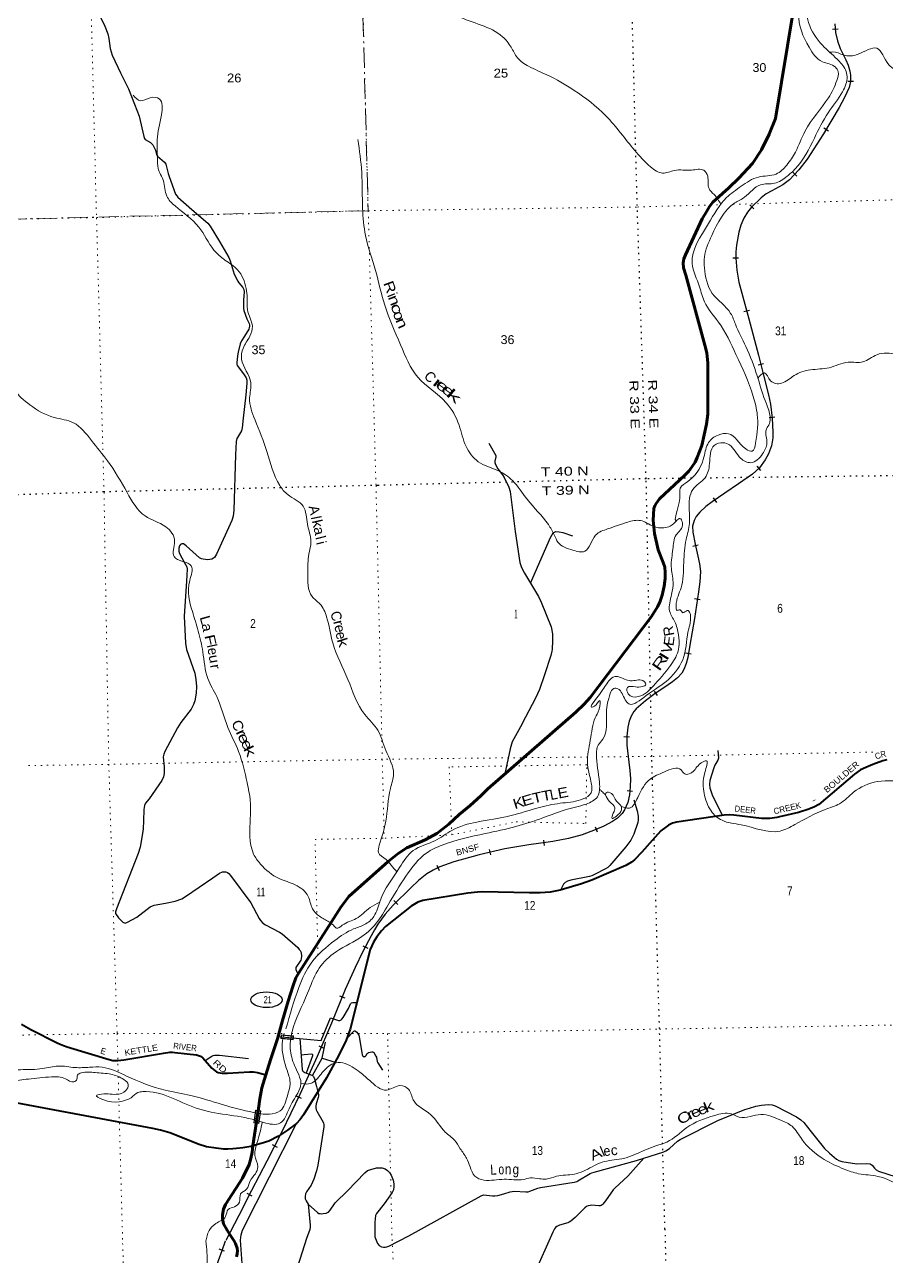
# Model space of a CAD drawing. Header units: feet. Extents: x 485078 to 733631, y 372822 to 564222.
# Drawn here: x 577995 to 595028, y 512884 to 537221 of the extents above; entities that cross this region are included whole.
import ezdxf
from ezdxf.enums import TextEntityAlignment as Align

# ---------------------------------------------------------------- set-up
doc = ezdxf.new("R2010")
doc.units = ezdxf.units.FT
doc.header["$LTSCALE"] = 80
doc.linetypes.add('DOT_DASHED', pattern=[7.7, 5, -1.2, 0.3, -1.2])
doc.linetypes.add('DOTTED', pattern=[1.5, 0.3, -1.2])
for name, color, linetype, lineweight in [('17', 7, 'Continuous', 25), ('23', 7, 'Continuous', 70), ('26', 7, 'Continuous', 40), ('27', 7, 'Continuous', 25), ('29', 7, 'Continuous', 25), ('31', 7, 'Continuous', 13), ('34', 7, 'Continuous', 25), ('39', 7, 'Continuous', 13), ('41', 7, 'Continuous', 13), ('44', 7, 'DOT_DASHED', 13), ('59', 7, 'Continuous', 13), ('6', 7, 'DOTTED', 25), ('7', 7, 'DOTTED', 13)]:
    doc.layers.add(name, color=color, linetype=linetype, lineweight=lineweight)

msp = doc.modelspace()

# ---------------------------------------------------------------- linework, layer by layer
at = {"layer": '17'}
msp.add_ellipse((582773.36, 517953.96), major_axis=(309.24, -1), ratio=0.500121, dxfattribs=at)
at = {"layer": '23'}
for points in [[(593192.91, 537516.67), (592834.4, 535368.37), (592707.98, 535054.97), (592561.13, 534749.08), (592381.01, 534474.63), (592108.25, 534187.4), (591915.64, 533995.6), (591596.23, 533713.1), (591533.25, 533628.77), (591478.02, 533535.59), (591389.47, 533381.2), (591058.15, 532671.16), (591025.04, 532592.75), (591014.17, 532514), (591017.45, 532414.39), (591063.72, 532268.42), (591441.21, 530890.38), (591477.98, 530737.56), (591498.03, 530533.65), (591496.83, 529525.36), (591470.29, 529324.16), (591379.65, 528902.16), (591289.16, 528665), (591246.91, 528575.8), (591190.02, 528488.51), (591125.55, 528401.23), (591046.49, 528315.87), (590546.31, 527852.03), (590475.11, 527757.99), (590448.56, 527716.24), (590434.62, 527658.51), (590416.86, 527433.27), (590442.76, 527166.76), (590518.79, 526845), (590615.44, 526596.73), (590645.78, 526501.86), (590657.16, 526395.6), (590655.26, 526279.87), (590638.19, 526126.16), (590593.22, 525948.21)], [(590593.22, 525948.21), (590549.07, 525809.29), (590503.56, 525718.21), (590382.91, 525529.15), (589173.47, 523929.37), (589053.97, 523796.36), (588888.7, 523637.74), (587151.05, 522124.01), (587011.64, 521980.31), (586801.97, 521794.24), (586583.4, 521615.72), (586382.7, 521423.69), (586141.42, 521236.57), (585914.38, 521116.67), (585550.4, 520959.36), (585378.27, 520846.16), (585178.66, 520686.56), (584401.94, 519996.12), (584245.74, 519782.92), (584062.64, 519492.36), (583412.16, 518488.89), (583358.57, 518386.93), (583297.58, 518219.4), (583204.04, 517926.96), (583089.71, 517545.07), (582993.09, 517179.88), (582853.43, 516764.87), (582764.38, 516473.84)], [(582764.38, 516473.84), (582685.3, 516215.42), (582645.09, 515997.63), (582620.28, 515806.6), (582506.85, 515066.09)], [(582506.85, 515066.09), (582491.57, 514942.44), (582468.89, 514821.03), (582429.9, 514697.72), (582300.23, 514426.74), (581965.44, 513906.92), (581922.75, 513819.16), (581904.62, 513702.71), (581903.79, 513629.41), (581927.83, 513529.26), (581996.22, 513401.65), (582051.26, 513316.17), (582129.52, 513198.48)], [(582129.52, 513198.48), (582164.59, 513137.4), (582197.29, 513048.96), (582202.52, 512991.29), (582196.83, 512932.47), (582183.56, 512877.44)]]:
    msp.add_lwpolyline(points, dxfattribs=at)
at = {"layer": '26'}
for points in [[(595038.07, 522695.44), (594957.61, 522672.04), (594762.04, 522605.82), (594619.5, 522544.16), (594515, 522494.92), (594398.61, 522413.14), (593692.77, 521810.5), (593607.66, 521764.88), (593497.16, 521718.56), (593292.71, 521656.78), (592917.3, 521566.42), (592864.23, 521552.33), (592726.21, 521535.33), (592559.48, 521538.47), (592015.54, 521604.61), (591926.88, 521607.78), (591819.65, 521603.76), (590876.39, 521459.92), (590801.73, 521442.7), (590719.4, 521404.48), (590668.6, 521367.51), (590571.31, 521289.17), (590396.27, 521102.62), (590192.06, 520870.8), (590050.51, 520717.47), (589992.13, 520674.42), (589877.51, 520609.91), (589204.18, 520319.81), (589002.05, 520245.94), (588579.17, 520119.96), (588380.62, 520082.99), (588186.54, 520067.66), (587968.44, 520066.26), (587050.89, 520089.88), (586946.87, 520082.99), (586754.74, 520060.22), (585865.7, 519914.52), (585764.79, 519884.3), (585634.21, 519803.47), (585129.36, 519400.18), (585049.07, 519315.97), (584956.72, 519200.46), (584892.07, 519094.19), (584827.78, 518945.29), (584428.01, 517375.34), (584404.92, 517301.41), (584347.73, 517158.05), (584203.85, 516856.9), (583964.63, 516411.66), (583506.44, 515679.59), (583438.71, 515591.79), (583369.29, 515512.2), (583193.98, 515374.62), (583016.07, 515262.49), (582820.66, 515162.47), (582672.2, 515111.25), (582506.85, 515066.09)], [(577934.24, 517471.29), (578119.23, 517365.34), (578640.3, 517106.12), (578694.97, 517077.76), (578763.25, 517051.13), (578834.69, 517025.08), (579664.91, 516771.8), (579738.95, 516756.55), (579794.51, 516751.54), (579840.41, 516754.62), (579958.53, 516769.77), (580738.51, 516898.76), (580864.68, 516915.65), (580915.3, 516915.65), (580967.05, 516912.16), (581390.81, 516864.61), (581432.68, 516854.85), (581469.13, 516838.64), (581497.48, 516820.41), (581515.03, 516804.83), (581694.05, 516601.34), (581758.7, 516548.9), (581789.07, 516530.66), (581823.27, 516519.46), (581859.94, 516508.37), (581900.44, 516502.3), (582002.33, 516504.48), (582441.19, 516530.53), (582518.05, 516528.64), (582600.02, 516514.72), (582764.38, 516473.84)], [(582506.85, 515066.09), (582463.88, 515054.36), (582310.88, 515030.39), (582183.9, 515014.22), (582112.33, 515009.6), (582010.74, 515004.98), (581924.16, 515004.98), (581782.05, 515021.13), (581591.7, 515051.18), (581442.98, 515091.6), (580863.46, 515326.09), (580677.43, 515379.24), (580528.07, 515410.82), (577144.42, 516039.71)]]:
    msp.add_lwpolyline(points, dxfattribs=at)
at = {"layer": '29'}
for p, q in [((583875.51, 516798.86), (583942.49, 517114.62)), ((582291.78, 512741.95), (582261.65, 513201.96)), ((583567.47, 513236.43), (583294.29, 512387.24))]:
    msp.add_line(p, q, dxfattribs=at)
for points in [[(579456.62, 537449.81), (579578.12, 537192.19), (579642.09, 537039.55), (579660.8, 536945.58), (579685.26, 536747.89), (579727.51, 536616.44), (579890.7, 536268), (580046.35, 535954.69), (580167.37, 535650.12)], [(580167.37, 535650.12), (580261.86, 535412.33), (580348.94, 535007.34), (580362.81, 534972.07), (580377.53, 534954.11), (580480.27, 534895.15), (580502.69, 534874.85), (580526.74, 534845.1), (580584.8, 534737.47), (580605.2, 534641.92), (580618.84, 534621.04), (580758.95, 534503.02), (580773.9, 534483.79), (580783.73, 534463.89), (580830.05, 534278.99), (580849.71, 534217.74), (580979.98, 533873.7), (581001.34, 533835.23), (581020.95, 533810.82), (581299.97, 533565.9), (581613.16, 533297.79), (581664.65, 533236.43), (581846.15, 532938.05), (582032.79, 532621.45), (582060.79, 532551.55), (582115.01, 532355.41), (582139.88, 532290.67), (582206.84, 532152.4), (582230.38, 532117.18), (582305.07, 532026.32), (582326.43, 531987.86), (582331, 531943.98), (582319.98, 531779.67), (582318.95, 531621.38), (582326.55, 531571.33), (582388.42, 531407.13), (582430, 531315.8), (582441.74, 531286.95), (582441.74, 531263.44), (582434.27, 531228.18), (582425.72, 531206.81), (582342.5, 531065.66), (582281.58, 530970.68), (582258.16, 530915.4), (582213.24, 530748.44), (582200.83, 530678.88), (582187.61, 530536.89), (582190.82, 530512.32), (582198.86, 530484.46), (582323.43, 530322.09), (582372.34, 530243.06), (582387.29, 530196.05), (582388.02, 530135.69), (582364.82, 529908.27), (582317.43, 529448.29)], [(582317.43, 529448.29), (582297.6, 529255.8), (582281.97, 529197.25), (582203.63, 529065.62), (582190.82, 529042.11), (582175.26, 528985.6), (582163.46, 528718.02), (582132.98, 527629.94), (582113.95, 527509.94), (582092.84, 527426.31), (581790.43, 526756.68), (581745.58, 526694.71), (581726.36, 526677.61), (581696.46, 526660.52), (581658.02, 526651.97), (581613.29, 526647.02), (581525.62, 526656.24), (581491.45, 526666.93), (581452.1, 526686.85), (581189.46, 526926.17), (581136.96, 526961.82), (581101.27, 526962.06), (581077.16, 526949), (581057.94, 526921.22), (581045.13, 526876.34), (581042.99, 526833.61), (581042.99, 526814.37), (581058.78, 526768.49), (581149.22, 526597.02), (581198.89, 526506.66), (581206.02, 526465.06), (581191.23, 526227.75), (581150.47, 525530.11), (581175.4, 525002.26), (581195.54, 524871.42), (581359.05, 524408.2), (581380.21, 524279.58), (581390.02, 524146.43), (581382.63, 524010.38), (581362.26, 523862.21), (581334.5, 523785.28), (581289.29, 523695.87), (581082.51, 523430.55), (581015.38, 523329.52), (580766.45, 522862.13), (580745.09, 522804.43), (580735.91, 522754.48), (580750.37, 522552.45), (580754.7, 522425.12), (580741.89, 522358.88), (580708.23, 522283.98), (580454.29, 521926.31), (580387.39, 521837.47), (580366.03, 521794.73), (580349.61, 521714.72), (580342.47, 521491.81), (580338.27, 521328.88), (580328.06, 521242.37), (580278.48, 520969.87), (580241.45, 520843.03), (579810.16, 519753.36), (579789.45, 519689.85), (579793.72, 519655.66), (579848.33, 519570.24), (579934.66, 519484.71), (579981.64, 519467.61), (580028.62, 519484.71), (580214.18, 519589.03), (580477.08, 519788.15), (580552.98, 519823.65), (580776.55, 519860.55), (580968.25, 519899.27), (581099.65, 519950.98), (581173.26, 519993.3), (581712.16, 520365.68), (581843.82, 520454.87), (581904.67, 520479.45), (581939.24, 520483.67), (581975.15, 520483.73), (582003.98, 520469.83), (582030.67, 520447.4), (582060.94, 520412.31), (582468.73, 519871.52), (582629.68, 519557.36), (582658.51, 519519.97), (582704.11, 519469.44), (582757.82, 519433.42), (583029.69, 519288.64), (583082.41, 519253.92), (583395.27, 518983.6), (583423.02, 518949.89), (583440.12, 518928.04), (583459.34, 518885.3), (583465.74, 518814.78), (583463.61, 518763.49), (583452.09, 518734.11), (583356.83, 518592.54), (583352.56, 518575.44), (583354.69, 518554.07), (583395.69, 518463.49)], [(587168.85, 528953.33), (587306.08, 528710.34), (587309.4, 528684.41), (587285.44, 528594.34), (587285.91, 528571.15), (587300.85, 528530.55), (587348.89, 528444.35), (587437.53, 528327.54), (587471.69, 528273.83), (587562.76, 528082.13), (587594.49, 527995.25), (587689.56, 527207.18), (587779.74, 526594.35), (587814.45, 526497.28), (587875.5, 526382.54), (588151.23, 525920.9), (588207.38, 525809.19), (588398.86, 525322.79), (588427.34, 525183.07), (588425.8, 525046.22), (588418.8, 524879.63), (588416.67, 524843.3), (588398.45, 524757.93), (588268.86, 524373.53), (588171.08, 524084.69), (588093.14, 523910.84), (587894.32, 523538.59), (587792.99, 523349.37), (587630.79, 523048.29), (587590.08, 522914.24), (587486.65, 522416.37)], [(587992.26, 526187.05), (588387.81, 527085.86), (588442.29, 527176.82), (588493.54, 527206.74), (588557.61, 527202.46), (588629.62, 527186.05), (588824.07, 527118.85)], [(591695.3, 522881.65), (591706.28, 522726.08), (591697.35, 522685.56), (591637.55, 522589.4), (591617.08, 522537.22), (591537.95, 522285.89), (591528.64, 522209.03), (591539.32, 522138.51), (591587.27, 522005.91), (591780.74, 521602.3)], [(590035.56, 521902.75), (590105.02, 521690.18), (590124.54, 521579.71), (590124.54, 521511.33), (590116.47, 521455.66), (590034.68, 521224.5), (589973.99, 521106.38), (589880.58, 520975.02), (589562.17, 520607.37), (589521.26, 520570.01), (589478.55, 520542.23), (589256.45, 520426.83), (589207.34, 520405.46), (589160.03, 520391.15), (588791.79, 520319.65), (588724.71, 520298.62), (588677.83, 520273.81), (588644.47, 520240.44), (588587.73, 520122.51)], [(583006.19, 517229.41), (583854.37, 517148.49), (584040.58, 517599.33), (584200.2, 517545.28), (584225.18, 517545.18), (584249.74, 517559.07), (584265.76, 517574.03), (584291.4, 517606.66), (584395.26, 517779.75), (584438.92, 517872.13), (584459.02, 517892.44), (584479.85, 517898.32), (584561.76, 517900.59)], [(583434.34, 517188.56), (583477.67, 516574.65), (583486.56, 516553.38), (583494.57, 516544.31), (583534.07, 516519.61), (583671.38, 516466.94), (583686.77, 516456.69), (583703.86, 516437.46), (583722.28, 516393.52), (583763.6, 516238.83), (583801.8, 516084.07), (583801.8, 516049.88), (583795.4, 516019.96), (583756.96, 515896.02), (583750.55, 515854.35), (583751.62, 515825.5), (583760.16, 515777.42), (583768.73, 515755.11), (583895.09, 515536.1), (583902.7, 515514.04), (583906.98, 515489.47), (583906.11, 515443.3), (583790.21, 514688.8), (583763.9, 514574.87), (583712.65, 514410.32), (583658.97, 514292.2), (583565.3, 514162.44), (583546.08, 514119.7), (583538.49, 514068), (583541.8, 514021.4), (583556.75, 513980.8), (583599.91, 513917.96), (583785.25, 513750.01), (583811.41, 513734.52), (583836.69, 513728.49), (583864.8, 513725.97), (583894.17, 513728.64), (583952.35, 513738.79), (583979.05, 513748.41), (583998.81, 513760.7), (584035.02, 513795.02), (584117.86, 513924.7), (584139.46, 513949.92), (584375.17, 514179.5), (584722.22, 514537.87), (584773.47, 514578.6), (584836.46, 514603.18), (584952.85, 514634.16), (584991.29, 514636.3), (585059.35, 514632.75), (585121.56, 514610.65), (585164.27, 514582.87), (585209.11, 514540.13), (585238.02, 514488.15), (585277.45, 514392.69), (585294.53, 514317.89), (585292.4, 514262.33), (585283.86, 514200.36), (585258.91, 514146.61), (585099.88, 513925.34), (584949.65, 513733.44), (584931.17, 513689.61), (584919.01, 513561.71), (584913.78, 513272.06)], [(584358.18, 517184.25), (584501.37, 517336.42), (584516.95, 517342.98), (584523.89, 517342.44), (584536.17, 517336.57), (584560.79, 517313.86), (584589.02, 517276.2), (584599.7, 517252.69), (584608.16, 517224.14), (584665.84, 516871.53), (584671.24, 516854.15), (584678.72, 516842.4), (584688.33, 516834.92), (584700.07, 516830.65), (584708.35, 516829.32), (584719.77, 516830.59), (584728.37, 516835.45), (584730.77, 516837.33), (584737.44, 516845.61), (584768.49, 516890.72), (584782.29, 516905.44), (584791.9, 516909.71), (584857.03, 516925.74), (584867.45, 516926.55), (584875.18, 516925.74), (584884.98, 516920.44), (584897.07, 516910.25), (584938.22, 516836.97), (584947.26, 516817.29), (584965.41, 516736.09), (584969.42, 516724.07), (584976.69, 516708.52), (585070.28, 516565.49)], [(581565.62, 516754.51), (581692.46, 516841.22), (581722.09, 516854.15), (581749.85, 516860.56), (581843.71, 516859.81), (582418.75, 516793.6)], [(583565.23, 516507.66), (583693.52, 516856.3), (583690.51, 516866.44), (583681.96, 516872.85), (583658.43, 516877.54), (583457.4, 516861.79)], [(583683.27, 516460.63), (583875.51, 516798.86), (584130.96, 516721.24)], [(585587.18, 513289.91), (587016.29, 514080.53), (587067, 514097.79), (587127.16, 514095.92), (587239.98, 514078.55), (587291.7, 514078.45), (587346.75, 514084.96), (587468.55, 514120.06), (587590.2, 514159.76), (587673.46, 514170.59), (587904.68, 514157.1), (587944.7, 514159.76), (587983.14, 514170.44), (588137.15, 514232.72), (588188.15, 514245.23), (588859.78, 514351.01), (588906.76, 514363.84), (588932.35, 514375.4), (589173.7, 514519.83), (589205.73, 514534.79), (589250.75, 514550.72), (590091.82, 514779.77), (590628.53, 514948.81), (590670.89, 514970.8), (590741.71, 515017.19), (590899.85, 515157.68), (590953.12, 515194.56), (591698.77, 515567.71), (592228.03, 515784.35), (592320.62, 515814.65), (592449.05, 515851.67), (592556.9, 515874.1), (592622.03, 515881.59), (592690.88, 515886.2), (592770.45, 515878.38), (592830.25, 515857.01), (593254.14, 515644.39), (593338.11, 515585.23), (593395.09, 515526.86), (593540.01, 515346.16), (593807.48, 515017.9), (593905.48, 514922.11), (594043.22, 514805.64), (594088.06, 514777.86), (594147.75, 514756.55), (594442.63, 514714.55), (594643.3, 514718.03), (594707.99, 514710.15), (594747.94, 514685.98), (594789.58, 514629.35), (594826.95, 514591.95), (594870.48, 514565.08), (595220.12, 514455.85)], [(582261.65, 513201.96), (582273.3, 513309.81), (582304.19, 513404.33), (583367.05, 515509.64)], [(590233.71, 514826.58), (589918.03, 514470.26), (589664.33, 514240.42), (589624.94, 514198.51), (589477.85, 513983.66), (589424.62, 513914.01), (589411.27, 513902.79), (589389.7, 513889.97), (589371.76, 513883.56), (589343.47, 513881.96), (589197.23, 513894.47), (589169.96, 513891.04), (589132.06, 513881.96), (589099.49, 513869.67), (589065.13, 513846.07), (588878.84, 513654.37), (588790.37, 513578.51), (588760.47, 513561.42), (588728.37, 513546.72), (588569.79, 513503.63), (588538.38, 513490.9), (588514.89, 513473.8), (588489.26, 513452.44), (588466.9, 513427.74), (588433.56, 513365.57)], [(583599.91, 513917.96), (583641.43, 513500.09), (583640.04, 513461.53), (583633.93, 513416.86), (583567.47, 513236.43)], [(584913.78, 513272.06), (584968.55, 513140.31), (585002.56, 513099.89), (585045.56, 513072.41), (585085.46, 513063.73), (585119.48, 513063.73), (585155.61, 513070.11), (585190.94, 513083.32), (585587.18, 513289.91)], [(588433.56, 513365.57), (588058.31, 512522.37)]]:
    msp.add_lwpolyline(points, dxfattribs=at)
at = {"layer": '31'}
for p, q in [((583062.58, 517260.49), (583311.63, 517238.7)), ((583183.85, 517212.24), (583183.86, 517212.63)), ((583311.63, 517238.7), (583305.09, 517163.99))]:
    msp.add_line(p, q, dxfattribs=at)
msp.add_lwpolyline([(583305.09, 517163.99), (583056.05, 517185.78), (583062.58, 517260.49)], dxfattribs=at)
msp.add_lwpolyline([(583069.84, 517251.82), (583302.96, 517231.43), (583297.82, 517172.65), (583064.71, 517193.04)], close=True, dxfattribs=at)
at = {"layer": '34'}
for p, q in [((593962.05, 537129.73), (594072.29, 537138.72)), ((594264.05, 536104.4), (594374.66, 536104.2)), ((593791.18, 535180.2), (593886.2, 535123.58)), ((593176.59, 534303.1), (593256.54, 534226.67)), ((592330.78, 533660.66), (592408.05, 533581.51)), ((591994.25, 532611.42), (592104.86, 532610.62)), ((592213.23, 531549.71), (592320.08, 531578.3)), ((592490.85, 530500.58), (592597.97, 530528.13)), ((592713.04, 529460.68), (592822.88, 529473.64)), ((592468.09, 528495.79), (592542.44, 528413.9)), ((591606.48, 527872.51), (591669.14, 527781.36)), ((591199.94, 526918.16), (591307.93, 526942.11)), ((591237.48, 525879.68), (591346.82, 525863)), ((591060, 524810.33), (591168.76, 524790.17)), ((590436.2, 524054.08), (590498.44, 523962.65)), ((589840.31, 523153.09), (589950.91, 523152.02)), ((589902.72, 522091.34), (590012.6, 522078.67)), ((589271.1, 521373.27), (589314.34, 521271.46)), ((588250.62, 521109.28), (588265.63, 520999.7)), ((587176.25, 520924.1), (587201.44, 520816.39)), ((586140.2, 520610.65), (586187.73, 520510.77)), ((585291.96, 519915.4), (585369.78, 519836.79)), ((584679.94, 519022.18), (584777.89, 518970.8)), ((584220.77, 518033.27), (584322.98, 517990.99)), ((583808.02, 517044.41), (583909.72, 517000.92)), ((583361.34, 516057.59), (583460.94, 516009.48)), ((582890.58, 515095.98), (582988.83, 515045.18)), ((582389.81, 514132.36), (582488.23, 514081.88)), ((581945.59, 512987.44), (581841.32, 513024.35))]:
    msp.add_line(p, q, dxfattribs=at)
for points in [[(594008.34, 537233.87), (594021.94, 537067.05), (594060.66, 536900.95), (594116.93, 536748.35), (594223.77, 536527.81), (594272.21, 536417.12), (594308.01, 536303.56), (594321.48, 536223.45), (594321.25, 536098.76), (594291.38, 535978.76)], [(594291.31, 535978.58), (594200.29, 535778.06), (594095.6, 535584.45), (593786.95, 535066.41), (593461.24, 534559.4), (593299.33, 534348.69), (593115.69, 534156.63), (592983.61, 534056.54), (592763.28, 533937.15), (592654.25, 533874.95), (592552.76, 533801.06), (592363.51, 533616.31), (592281.55, 533512.81), (592209.66, 533398.83), (592148.62, 533261.6), (592109.34, 533118.01), (592064.13, 532862.42), (592052.36, 532734.68), (592051.43, 532607.05), (592070.25, 532368.08), (592114.37, 532130.39), (592308.17, 531406.12), (592501.99, 530686.96), (592602.17, 530297.43), (592699.87, 529906.52), (592736.95, 529723.96), (592769.7, 529446.4), (592785.64, 529168.61), (592783.94, 529059.83), (592756.77, 528897.89), (592697.85, 528737.4), (592634.79, 528620.1), (592520.9, 528466.48), (592380.42, 528338.92), (592106.5, 528148.46), (591832.01, 527961.29), (591583.08, 527790.17), (591460.89, 527697.65), (591340.46, 527588.84), (591269.46, 527500.12), (591230.91, 527426.55), (591198.68, 527309.99), (591199.83, 527192.53), (591250.35, 526955.08), (591303.28, 526716.46), (591333.49, 526565.2), (591353.12, 526413.35), (591342.44, 526214.49), (591313.44, 526015.6), (591232.66, 525485.97), (591145.51, 524957.8), (591100.6, 524715.42), (591069.15, 524595.84), (591026.19, 524477.68), (590985.14, 524405.85), (590900.93, 524315.67), (590803.16, 524238.68), (590629.91, 524119.9), (590456.9, 524002.12), (590265.47, 523858.46), (590081.54, 523700.39), (590034.87, 523648.15), (589981.85, 523558.88), (589946.29, 523459.69), (589919.34, 523340.64), (589897.61, 523161.97), (589895.89, 522983.37), (589934.56, 522649.95), (589957.73, 522483.18), (589970.27, 522316.32), (589965.51, 522159.21), (589947.37, 522001.87), (589914.44, 521850.88), (589851.13, 521706.31), (589802.29, 521634.98), (589714.95, 521545.26), (589611.75, 521473.15), (589444.67, 521384.84), (589272.12, 521311.55), (589011.66, 521216.21), (588746.4, 521138.82), (588432.73, 521079.12), (587958.4, 521014.14), (587486.11, 520937.81), (586979.9, 520819.42), (586478.13, 520678.23), (586203.89, 520580.49), (586072.46, 520517.95), (585945.83, 520442.79), (585779.16, 520312.22), (585626.76, 520166.31), (585280.73, 519823.77), (585119.33, 519643.84), (584975.11, 519449.03), (584907.47, 519336.05), (584845.48, 519220.19), (584682, 518908.6), (584526.3, 518593.32), (584333.34, 518155.75), (584059.16, 517492.89), (583777.21, 516833.47)], [(583777.2, 516833.45), (583437.74, 516084.22), (583080.09, 515343.7), (582781.3, 514765.67), (582482.5, 514187.72), (582228.53, 513692.54), (581974.56, 513197.36)], [(581629.68, 512150.09), (581691.78, 512394.51), (581759.44, 512598.06), (581829.34, 512800.47), (581898.96, 512997.15), (581968.57, 513193.83)]]:
    msp.add_lwpolyline(points, dxfattribs=at)
at = {"layer": '39'}
for points in [[(576436.33, 543491.91), (576854.27, 543131.29), (577420.15, 542966.47), (577858.93, 543006.1), (578041.63, 542865.34), (578272, 542778.02), (578730.62, 542724.83), (579043.56, 542780.61), (579425.96, 542685.67), (579752.65, 542533.1), (580251.7, 542484.63), (580958.05, 542277.58), (581505.09, 542031.46), (581791.04, 541892.4), (582228.84, 541755.84), (582739.49, 541389.64), (583003.56, 540995.08), (583157.06, 540669.57), (583425.34, 540382.4), (584012.82, 539790.67), (584373.01, 539225.57), (584707.94, 538832.18), (585377.85, 538391.65), (586211.57, 537615.67), (586553.7, 537390.46), (587441.78, 536981.89), (587611.46, 536774.09), (587734.54, 536567.55), (587956.2, 536399.08), (588317.62, 536228.87), (588857.62, 535921.87), (589482.02, 535419.85), (590052.87, 534736.73), (590366.32, 534413.85), (590605.49, 534286.17), (590837.44, 534340.62), (591177.58, 534346.23), (591418.66, 534342.1), (591495.61, 534225.93), (591522.11, 533983.37), (591621.37, 533865.53), (591756.24, 533672.74)], [(593914.62, 539064.95), (593746.22, 538383.81), (593598.41, 538033.08), (593331.75, 537610.84), (593296.96, 537432.78), (593498.79, 536773.94), (593763.02, 536486.7), (594020.03, 536381.59), (594074.29, 536289.34), (594048.97, 536114.78), (593882.72, 535775.89), (593418.34, 535112.15), (593231.01, 534704.07), (593057.28, 534446.06), (592847.72, 534268.46), (592498.37, 534210.06), (592158.6, 534026.78), (591867.74, 533803.69), (591509.01, 533289.6), (591189.06, 532503.92), (591334.49, 532038.34), (591431.47, 531742.27), (591709.78, 531343.89), (592055.12, 530701.6), (592397.58, 529874.99), (592476.74, 529515.85), (592442.02, 528950.32), (592375.89, 528793.31), (592247.53, 528837.76), (591908.15, 529137.94), (591702.02, 529112.27), (591513.85, 528963.51), (591421.75, 528677.37), (591239.92, 528316.94), (591104.33, 528195.23), (590954.73, 528063.17), (590944.15, 527856.45), (590892.76, 527434.41), (590944.91, 527463.62), (590994.87, 527385.47), (590953.01, 527230.88), (590873.6, 527138.45), (590807.67, 526853.87), (590775.08, 526515.17), (590810.81, 526207.96), (590782.67, 525962.48), (590743.8, 525635.82), (590844.71, 525422.84), (590918.02, 525166.88), (590928.39, 524920), (590800.01, 524616.17), (590460.98, 524197.49), (590177.5, 523961.97), (589964.91, 523958.47), (589900.35, 524060.68), (589911.41, 524123.63), (590067.16, 524134.3), (590208.75, 524144.73), (590274.96, 524180.25), (590239.45, 524242.44), (590004.27, 524256.78), (589764.13, 524323.7), (589659.59, 524341.58), (589543.25, 524254.29), (589368.73, 524006.94), (589215.4, 523735.52), (589255.61, 523752.38), (589360.98, 523865.49), (589351.76, 523697.27), (589273.77, 523523.86), (589176.16, 523080.81), (589118.98, 522642.48), (589188.26, 522269), (589190.21, 522040.21), (589034.29, 521922.22), (588632.66, 521842.7), (588196.6, 521762.61), (587586.02, 521586.5), (586933.96, 521466.41), (586440.67, 521300.33), (586106.01, 521096.37), (585676.01, 520900.96), (585406.39, 520566.44), (585020.94, 519906.03), (584898.63, 519602.29), (584715.14, 519439.3), (584497.93, 519352.69), (584125.22, 519123.8), (583668.86, 518697.12), (583415.77, 518198.01), (583158.85, 517378.4)], [(593446.05, 537477.76), (593490.31, 537261.82), (593765.45, 536812.76), (594051.7, 536540.06), (594218.88, 536325.63), (594252.12, 536195.07), (594162.14, 535895.92), (593875.75, 535478.11), (593604.97, 534977.53), (593226.7, 534369.88), (593065.13, 534225.63), (592818.5, 534085.74), (592539.52, 534056.84), (592226.47, 533813.39), (592032.56, 533696.99), (591576.88, 533056.81), (591431.44, 532630.02), (591431.44, 532416.63), (591586.51, 531910.87), (591949.82, 531515.92), (592044.69, 531300.82), (592252.85, 530860.78), (592473.55, 530281.23), (592631.93, 529791.78), (592701.16, 529304.91), (592650.1, 529212.94), (592650.29, 529085.37), (592666.72, 528956.05), (592580.35, 528740.42), (592347.44, 528566.04), (592147.48, 528651.84), (591928.22, 528915.52), (591803.9, 528960.05), (591626.58, 528908.53), (591531.61, 528546.52), (591445.29, 528269.7), (591202.27, 528036.88), (591129.92, 527654.99), (591135.03, 527361.46), (591069.56, 527050.56), (591022.78, 526596.2), (590970.81, 526091.13), (590869.77, 525729.02), (590891.42, 525648.38), (590950, 525657.44), (591005.65, 525601.66), (591089.98, 525643.55), (591158.08, 525454.33), (591120.58, 525281.59), (591026.64, 524739.28), (590721.23, 524283.39), (590280.09, 523963.29), (589939.31, 523800.1), (589804.12, 524004.42), (589721.48, 524098.23), (589638.36, 524102.93), (589571.21, 524004.63), (589494.61, 523634.82), (589422.85, 523103.1), (589329.77, 522982.09), (589298.27, 522813.5), (589356.76, 522245.45), (589315.12, 521961.27), (589094.77, 521821.97), (588675.58, 521703.69), (588234.75, 521548.6), (587703.1, 521375.81), (587097.92, 521238.26), (586247.26, 521009.6), (585942.08, 520856.74), (585532.89, 520396.41), (585178.24, 519827.62), (584945.57, 519465.37), (584614.48, 519172.37), (584095.3, 518864.12), (583787.19, 518531), (583588.39, 518084.25), (583281.59, 517325.91), (583249.71, 516946.72), (583346.59, 516616.22), (583430.89, 516427.27), (583457.58, 516290.01), (583393.86, 516110.76), (583221.01, 515802.15), (583049.72, 515519.88), (582720.13, 515528.19), (582565, 515574.26), (581385.94, 515814.42), (580329.2, 516139.22), (580234.32, 516121.45), (580102.46, 516018.03)], [(593918.32, 536674.82), (593972.26, 536682.52), (594177.88, 536621.12), (594469.25, 536636.04), (594835.76, 536755.48), (595076.36, 536429.38), (595348.46, 536271.87), (595920.85, 536198.28), (596553.88, 536131.77), (597367.84, 536258.59), (597809.81, 536231.45), (598279.49, 536008.35), (598765.2, 536028.5), (599495.41, 536429.33), (599769.74, 536725.45), (599988.86, 536935.6), (600184.65, 536973.26), (600792.99, 536928.61), (601080.09, 536840.2), (601434.95, 536931.09), (601920.46, 537078.82), (602094, 536998.66), (602552.39, 536609.32), (602866.49, 536365.43), (603232.34, 536290.46), (603458.43, 536099.8), (603708.52, 535810.3), (603666.09, 535688.1), (603641.78, 535572.28), (603934.84, 535257.17), (604326.79, 534961.91), (604941.54, 534781.7), (605523.71, 534495.65), (606058.15, 534275.64), (606469.69, 534134.61), (606751.21, 534017.75), (607039.87, 533949.66)], [(580142.67, 535828.83), (580282.35, 535715.71), (580473.7, 535775.57), (580656.34, 535754.28), (580698.28, 535439.08), (580613.77, 534941.57), (580620.01, 534583.25), (580633.65, 534380.98), (580737.12, 534137.67), (580805.2, 533833.02), (580968.56, 533639.3), (581437.58, 533221.79), (581737.12, 532767.06), (581955.22, 532570.18), (582205.06, 532376.31), (582374.73, 532007.73), (582394.12, 531818.59), (582398.97, 531585.8), (582495.92, 531260.86), (582447.44, 531066.87), (582311.71, 530824.38), (582282.62, 530610.99), (582466.83, 530145.41), (582442.59, 529849.57), (582548.91, 529408.89), (582782.47, 528789.06), (583037.22, 528114.9), (583194.26, 527935.24), (583502.08, 527703.39), (583585.22, 527348.37), (583653.93, 527007.29), (583613.75, 526755.53), (583591.85, 526384.6), (583676.85, 525922.29), (583831.31, 525774.99), (583963.33, 525519.99), (584085.69, 525005.65), (584383.81, 524283.6), (584717.87, 523590.5), (584974.39, 523280.86), (585133.24, 522880.51), (585289.14, 522417.34), (585225.3, 522128.75), (585135.3, 521481.3), (585005.83, 521007.36), (584988.05, 520865.32), (585138.35, 520724.02), (585237.43, 520616.31), (585351.22, 520478.67)], [(584581.04, 534950.27), (584657.13, 534301.51), (584675.57, 533591.06), (584733.52, 533053.38), (584929.77, 532366.1), (585111.89, 531676.57), (585425.23, 530894.03), (585766.48, 530253.69), (586328.12, 529750.64), (586582.91, 529307.32), (586719.81, 528888.39), (586962.04, 528584.59), (587345.81, 528410.69), (587638.89, 528211), (587926.79, 527843.16), (588346.6, 527343.84), (588463.61, 527137.2), (588539.07, 526990.62), (588833.36, 526837.52), (589064.63, 526815.01), (589279.86, 527132.43), (589518.68, 527257.86), (589917.34, 527392.01), (590165.91, 527422.43), (590421.03, 527309.19), (590626.12, 527278.14), (590755.1, 527314.7), (590893, 527432.62)], [(576706.48, 532841.41), (576792.63, 532586.33), (576909.01, 532416.12), (577023.46, 532006.95), (577271.23, 531385.32), (577486.56, 530998.05), (577663.71, 530361.09), (577789.15, 530018.91), (578100.4, 529706.12), (578580.63, 529458.9), (578961.14, 529355.82), (579315.57, 529005.27), (579632.39, 528605.5), (580019.99, 527978.08), (580376.4, 527514.17), (580783.14, 527300.15), (580960.31, 527011.48), (580949.54, 526709.35), (581288.87, 526525.06), (581257.35, 526234.74), (581310.46, 525626.11), (581426.56, 525239.23), (581516.71, 524829.65), (581617.08, 524298.74), (581793.39, 523943.23), (582012.56, 523335.31), (582225.43, 522856.88), (582392, 522246.06), (582455.09, 521878.56), (582454.76, 521548.49), (582521.89, 520832.76), (582654.92, 520636.51), (583024.46, 520348.98), (583340.53, 520224.59), (583599.69, 519996), (583684.93, 519752.38), (583825.25, 519602.82), (584009.44, 519492.46), (584097.66, 519427.09), (584159.42, 519369.39), (584271.85, 519425.92), (584549.04, 519558.06), (584824.74, 519775.22), (585007.03, 519879.72)], [(592493.09, 530239.03), (592528.18, 530284.16), (592612.3, 530338.19), (592740.54, 530184.39), (592954.04, 530135.26), (593204.55, 530287.21), (593526.63, 530399.84), (593894.48, 530442.35), (594273.35, 530549.85), (594564.87, 530556.68), (594839.85, 530698.91), (595230.71, 530699.28), (595722.91, 530462.37), (596244.43, 530286.7), (596504.34, 530131.01), (596872.98, 529778.67), (597235.59, 529657.08), (597509.81, 529493.53), (597801.89, 529235.1), (598000.94, 528969.06), (598357.86, 528825.1), (598570.62, 528585.61), (598986.02, 528339.34), (599254.65, 528031.92), (599595.58, 527642.68), (599741.59, 527515.49), (599815.74, 527443.81), (600162.87, 527396.88), (600484.7, 527290.82), (600589.93, 527179.15), (600709.74, 527160.88), (600887.22, 527319.73), (601374.82, 527463.44), (601703.54, 527543.78), (601771.14, 527615.77)], [(589791.69, 521773.58), (589948.8, 521740.88), (590115.24, 521952.19), (590358.04, 522314.61), (590639.13, 522454.92), (590970.54, 522496.83), (591042.85, 522415), (591160.07, 522429.08), (591329.2, 522601.96), (591471.72, 522675.19), (591439.26, 522445.83), (591426.23, 522030.5), (591561.86, 521684.44), (591779.75, 521499.72), (592160.01, 521410.81), (592925.66, 521287.76), (593219.11, 521416.12), (593815.47, 521711.47), (594103.06, 521827.58), (594380.61, 522054.9), (594846.8, 522265.08), (595483.21, 522237.1), (595937.33, 522210.16), (596187.01, 522293.25), (596657.74, 522359.74), (597037.77, 522400.43), (597436.22, 522313.85), (598098, 522108.09), (598516.24, 522048.16), (598876.36, 521952.85), (599366.54, 521715.91), (599820.69, 521686.94), (600220.09, 521545.71), (600464.39, 521472.79), (600824.54, 521375.45), (601410.69, 521093.52), (601759.26, 520963.59), (602108.84, 520892.41), (602298.22, 520599.89), (602512.59, 520151.85), (602968.75, 519774.63), (603195.74, 519648.78), (603444.95, 519642.76), (604022.96, 519595.59), (604457.27, 519426.58), (604722.78, 519181.89), (604894.96, 519063.23), (605197.73, 519005.45), (605473.98, 518841.93), (605853.04, 518588.98), (606227.67, 518591.11), (606569.54, 518497.52), (606973.52, 518093.12), (607251.1, 517852.67), (607487.86, 517773.84)], [(589361.04, 522115.93), (589404.36, 522070.07), (589474.36, 522004.4)], [(589474.36, 522004.4), (589555.65, 521872.09), (589663.11, 521748.32), (589630.56, 521640.46), (589606.07, 521534.76), (589691.11, 521584.44), (589793.4, 521709.96), (589784.42, 521780.86), (589693.25, 521878.41), (589593.43, 522028.64), (589489.79, 522049.2), (589474.36, 522004.4)], [(583124.92, 517295.95), (583086.13, 517087.41), (583189.9, 516542.77), (583242.89, 516290.52), (583188.19, 516058.78), (583047.59, 515758.79), (582832.05, 515692.46), (582519.55, 515727.81), (581897.08, 515885.62), (581280.38, 516061.75), (580770.18, 516168.76), (580007.9, 516447.79), (579524.89, 516622.07), (579277.84, 516620.02), (578992.37, 516615.32), (578657.7, 516644.23), (578352.76, 516594.65), (577911.67, 516571.18), (577503.82, 516499.66), (577248.55, 516388.13), (577135.65, 516348.95)], [(583461.82, 516296.89), (583649.78, 516301.28), (583855.15, 516486.91), (584067.77, 516680.03), (584238.05, 516711.92), (584589.25, 516547.61), (584809.16, 516362.92), (585150.76, 516168.08), (585412.49, 516257.44), (585587.98, 516181.36), (585676.64, 515974.25), (586026.01, 515682.34), (586309.4, 515340.75), (586494.47, 515179.77), (586606.76, 515011.53), (586727.5, 514823.17), (586799.3, 514654.26), (586893.61, 514471.55), (587073.22, 514391.48), (587473.93, 514408.21), (587854.74, 514404.37), (587991.95, 514432.95), (588170.44, 514417.67), (588306.23, 514411.81), (588507.82, 514465.76), (588861.5, 514508.04), (589210.99, 514652.87), (589410.28, 514743.88), (589795.93, 514810.98), (590471.92, 515069.17), (590689.35, 515143.63), (591081.35, 515427.51), (591634.08, 515669.49), (591957.6, 515699.13), (592120.73, 515634.99), (592549.15, 515688.63), (592939.96, 515575.6), (593164.85, 515453.76), (593357.65, 515197.74), (593799.99, 514800.04), (594192.18, 514608.06), (594479.31, 514517.62), (594858.94, 514465.16), (595344.85, 514240.3), (595629.69, 514048.57), (595997.61, 513854.17), (596076.42, 513748.14), (596171.25, 513570)], [(580102.46, 516018.03), (579538.04, 515982.4), (579419.09, 516067.52), (579467.4, 516084.51), (579807.62, 516086.07), (579996.7, 516160.06), (580043.32, 516274.23), (579956.49, 516376.07), (579701.47, 516483.24), (579387.02, 516514.5), (579115.71, 516510.03), (579041.54, 516466.28), (579028.81, 516383.05), (578968.88, 516335.49), (578801.81, 516393.48), (578523.69, 516431.42), (578068.78, 516387.47), (577723.55, 516325.08), (577389.75, 516187.96), (577141.74, 516146.54)], [(582689.83, 515535.46), (582598.39, 515154.02), (582546.49, 514877.77), (582605.06, 514653.97), (582555.3, 514517.01), (582448.65, 514366.66), (582380.78, 514211.47), (582264.44, 514119.32), (582240.2, 513954.43), (582144.88, 513864.75), (582018.21, 513812.04), (581965.94, 513673.48), (581771.94, 513532.58), (581640.71, 513392.72), (581576.08, 513183.31)], [(581577.04, 513186.41), (581603.65, 512735.96), (581620.72, 512534.07), (581661.21, 512448.05), (581600.41, 512290.81), (581555.4, 511984.24), (581515.76, 511623.18), (581385.4, 511253.85), (581381.82, 511152.61), (581382.38, 511047.43), (581377.85, 510984.6), (581509.71, 510880.57), (581529.92, 510715.17), (581647.91, 510434.8), (581680.09, 510275.75), (581700.55, 510100.24), (581541.46, 509914.32), (581521.85, 509642.76), (581537.64, 509410.49), (581557.13, 509192.47), (581695.7, 508896.41), (581768.42, 508732.28), (581736.08, 508567.63), (581728.08, 508399.52), (581839.33, 508394.12), (581962.04, 508168.49), (582069.75, 507813.01), (582112.27, 507314.35), (582133.97, 507088.29), (582079.33, 506927.15), (582134.96, 506718.1), (582221.83, 506388.42), (582321.08, 505965.98), (582270.63, 505715.92), (582329.52, 505456.37), (582470.64, 505304.01), (582640.6, 505008.19), (582756.91, 504784.42), (583213.19, 503683.5), (583508.42, 502976.4), (583624.73, 502707.88), (583669.46, 502582.57), (583776.82, 502340.91), (583863.46, 502220.19), (583937.86, 501938.13), (584072.06, 501669.61), (584131.62, 501500.4), (584134.68, 501356.34), (584358.35, 500998.32), (584607.1, 500482.17), (584766.53, 500077.37), (584904.1, 499807.89), (585244.44, 499289.83), (585385.31, 499147.58), (585644.61, 498706.76), (585709.68, 498607.18), (585727.19, 498425.03), (585749.56, 498205.74), (585755.61, 498051.95)]]:
    msp.add_spline(points, degree=3, dxfattribs=at)
at = {"layer": '44'}
msp.add_lwpolyline([(578823.39, 559234.28), (579081.85, 546730.74), (581775.12, 546807.59), (581794.27, 544115.4), (584502.02, 544157.45), (584785.33, 533543.97), (576691.82, 533353.74)], dxfattribs=at)
at = {"layer": '59'}
for p, q in [((582591.42, 515627.5), (582590.65, 515627.61)), ((582594.12, 515641.21), (582594.51, 515641.14))]:
    msp.add_line(p, q, dxfattribs=at)
for points in [[(582665.12, 515756.72), (582626.9, 515509.65), (582523.14, 515525.71), (582561.36, 515772.76)], [(582568.04, 515763.63), (582655.99, 515750.03), (582620.21, 515518.77), (582532.26, 515532.39)]]:
    msp.add_lwpolyline(points, close=True, dxfattribs=at)
at = {"layer": '6'}
for points in [[(590364.56, 524104.09), (590280.38, 528247.51), (590103.72, 533645.74), (589963.2, 538945.42), (589930.89, 539999.59)], [(607192.83, 528496.49), (606090.99, 528491.57), (600699.51, 528404.7), (595409.32, 528309.5), (591448.45, 528261.63)], [(591176.96, 528258.35), (590280.38, 528247.51), (584976.65, 528117.65), (579555.59, 527987.75), (576834.69, 527895.94)], [(590650.48, 513424.77), (590543.84, 517384.66), (590391.81, 522763.09), (590366.39, 524014.25)], [(590650.48, 513424.77), (590681.24, 511986.53), (590815.02, 506691.4), (590935.51, 501278.61), (591050.92, 495991.12), (591198.55, 490625.51), (591343.16, 485300.29), (591444.89, 479911.32), (591544.2, 474621.42), (591695.31, 469361.1), (591745.54, 467386.77)]]:
    msp.add_lwpolyline(points, dxfattribs=at)
at = {"layer": '7'}
for p, q in [((586386.38, 522554.52), (586438.78, 521213.25)), ((585169.91, 517288.64), (585253.92, 513281.08)), ((579845.33, 516432.76), (579854.26, 516095.68)), ((579856.77, 516001.18), (579932.56, 513140.67))]:
    msp.add_line(p, q, dxfattribs=at)
for points in [[(584100.82, 559375.23), (584238.54, 554793.55), (584367.58, 549468.53), (584502.02, 544157.45), (584650.15, 538800.84), (584785.33, 533543.97), (584940.28, 528114.98), (585064.55, 522706.03), (585100.82, 521145.86)], [(578823.39, 559234.28), (579021.33, 549373), (579148.03, 544047.17), (579281.63, 538643.91), (579416.07, 533399.48), (579563.94, 527980.73), (579658.42, 522605.6), (579822.71, 517286.32), (579843.08, 516517.57)], [(591998.3, 533669.98), (595288.36, 533761.36), (600576.16, 533876.76), (605959.59, 533961.46), (607041.96, 533979.12)], [(576691.82, 533353.74), (579416.32, 533409.71), (584785.33, 533543.97), (590108.27, 533617.48), (591741.71, 533662.85)], [(589123.91, 522749.87), (586373.25, 522722.31), (585064.55, 522706.03), (579658.42, 522605.6), (578000.33, 522580)], [(594759.31, 522847.71), (590386.5, 522762.52), (589308.13, 522751.72)], [(583792.42, 518840.87), (583735.43, 521122.54), (585118.86, 521146.17), (586438.78, 521213.25), (587710.8, 521469.8), (589087.15, 521436.63), (589105.75, 522598.05), (586386.38, 522554.52)], [(583270.36, 517287.93), (585184.07, 517288.82), (590544.02, 517374.54), (595626.56, 517463.13), (600938.82, 517608.53), (606291.53, 517754.61), (607487.91, 517773.06)], [(577113.13, 517244.42), (579822.71, 517286.32), (583123.72, 517287.86)], [(585740.02, 495884.88), (585660.9, 501175.27), (585480.38, 506564.36), (585326.06, 511873.16), (585253.92, 513281.08)], [(579932.56, 513140.67), (579978.61, 511774.13), (580133.92, 506424.9), (580271.15, 501071.18), (580402.72, 495784.08), (580569.55, 490376.45), (580711.07, 485012.72), (580901.73, 479704.8), (580905.32, 478404.07), (581018.68, 474354.64), (581118.91, 469109.27), (581188.39, 467106.95)]]:
    msp.add_lwpolyline(points, dxfattribs=at)

# ---------------------------------------------------------------- texts
at = {"layer": '17', "width": 0.6}
msp.add_text('21', height=140, dxfattribs=at).set_placement((582799.41, 517885.65), align=Align.CENTER)
at = {"layer": '27'}
msp.add_text('C', height=120, rotation=18.706, dxfattribs=at).set_placement((594877.54, 522718.83), align=Align.CENTER)
at = {"layer": '27', "width": 0.85}
msp.add_text('R', height=120, rotation=12.665, dxfattribs=at).set_placement((594978.54, 522750.37), align=Align.CENTER)
at = {"layer": '27'}
for s, rotation, width, p in [('BOULDER', 40.49, 1.1, (593854.23, 522033.62)), ('DEER', 353.067, 0.95, (592021.23, 521676.7)), ('-', 28.192, 1.5, (593584.01, 521831.63)), ('KETTLE', 9.39, 1.1, (579979.73, 516847.47)), ('RIVER', 353.598, 0.95, (580927.23, 516987.87)), ('RD', 317.34, 1.3, (581705.59, 516696.62))]:
    msp.add_text(s, height=120, rotation=rotation, dxfattribs=dict(at, width=width)).set_placement(p)
for s, rotation, p in [('CREEK', 13.533, (592813.37, 521616.47)), ('E', 343.034, (579481.44, 516896.85))]:
    msp.add_text(s, height=120, rotation=rotation, dxfattribs=at).set_placement(p)
at = {"layer": '34', "width": 1.1}
msp.add_text('BNSF', height=120, rotation=15.716, dxfattribs=at).set_placement((586541.29, 520799.89))
at = {"layer": '41'}
for s, rotation, width, p in [('R', 289.953, 1.25, (585121.59, 532000.54)), ('i', 291.953, 1.05, (585170.69, 531845.35)), ('n', 290.953, 1.35, (585208.81, 531740.53)), ('c', 297.168, 1.55, (585260.75, 531568.32)), ('o', 291.337, 1.2, (585300.2, 531437.33)), ('n', 293.601, 1.4, (585359.02, 531287.03)), ('r', 321.703, 1.95, (586107.95, 530063.64)), ('e', 324.036, 1.7, (586197.82, 529998.07)), ('e', 324.036, 1.7, (586309.73, 529910.67)), ('k', 319.111, 2.1, (586415.97, 529808.18)), ('A', 282.654, 1.05, (583626.75, 527608.07)), ('k', 282.735, 1.15, (583689.01, 527342.76)), ('a', 282.735, 1.1, (583720.44, 527198.89)), ('L', 286.073, 1.15, (581476.23, 525429.8)), ('r', 284.728, 1.2, (584106.44, 525376.71)), ('a', 282.642, 1.1, (581506.74, 525291.21)), ('e', 283.767, 1.05, (584130.36, 525266.34)), ('R', 100.235, 1.05, (590820.81, 525257.75)), ('F', 282.642, 1.35, (581571.49, 525041.4)), ('k', 287.489, 1.3, (584190.08, 524985.67)), ('V', 70.44, 1.2, (590791.08, 524868.8)), ('E', 82.84, 1.1, (590831.23, 525031.13)), ('e', 280.222, 0.95, (581619.67, 524822.2)), ('u', 280.222, 1.1, (581645.1, 524671.47)), ('R', 55.045, 1.6, (590626.73, 524556.78)), ('I', 59.133, 1.75, (590717.42, 524690.18)), ('r', 280.084, 1.05, (581668.27, 524519.17)), ('C', 289.926, 1.1, (582117.61, 523338.96)), ('r', 295.331, 1.5, (582191.83, 523188.21)), ('e', 295.331, 1.35, (582239.4, 523079.34)), ('e', 294.274, 1.3, (582300.89, 522956.69)), ('k', 296.528, 1.55, (582356.58, 522822.07)), ('E', 16.402, 1.3, (587961.99, 521804.36)), ('T', 12.721, 1.25, (588146.2, 521852.98)), ('T', 10.545, 1.2, (588327.67, 521891.15)), ('E', 10.846, 1.2, (588654.52, 521948.7)), ('K', 17.382, 1.2, (587786.12, 521749.44)), ('k', 22.409, 1.45, (591551.3, 515752.84)), ('C', 33.166, 1.4, (591078.12, 515544.87)), ('r', 28.195, 1.6, (591194.22, 515605.73)), ('e', 22.631, 1.25, (591291.1, 515647.87)), ('e', 21.631, 1.25, (591423.73, 515699.83)), ('A', 24.87, 1.3, (589324.05, 514814.91)), ('e', 7.992, 0.9, (589516.51, 514871)), ('L', 2.269, 0.85, (587265.24, 514499.16)), ('o', 2.512, 0.75, (587420.71, 514505.12)), ('n', 359.196, 0.85, (587549.85, 514507.22)), ('g', 359.648, 0.85, (587702.7, 514505.37))]:
    msp.add_text(s, height=200, rotation=rotation, dxfattribs=dict(at, width=width)).set_placement(p, align=Align.CENTER)
for s, rotation, p in [('C', 312.864, (585939.42, 530193.59)), ('l', 281.356, (583657.09, 527459.74)), ('l', 284.48, (583746.84, 527059.92)), ('i', 283.576, (583760.48, 526958.97)), ('C', 286.239, (584060.74, 525508.46)), ('e', 283.735, (584154.57, 525128.84)), ('l', 282.184, (581598.18, 524926.14)), ('L', 10.27, (588467.81, 521913.12)), ('l', 23.299, (589454.84, 514865.93)), ('c', 5.01, (589655.88, 514884.49))]:
    msp.add_text(s, height=200, rotation=rotation, dxfattribs=at).set_placement(p, align=Align.CENTER)
at = {"layer": '6', "width": 1.35}
for s, rotation, p in [('R 33 E', 271.874, (589946.69, 530194.29)), ('R 34 E', 271.874, (590316.34, 530205.91)), ('T 40 N', 1.403, (588198.13, 528296.56)), ('T 39 N', 1.403, (588217.01, 527921.67))]:
    msp.add_text(s, height=175, rotation=rotation, dxfattribs=at).set_placement(p)
at = {"layer": '7'}
for s, width, p in [('30', 1.05, (592381.8, 536285.85)), ('26', 1.1, (581994.04, 536079.24)), ('25', 1.1, (587265.82, 536175.69)), ('36', 1.05, (587403.06, 530909.58)), ('31', 0.85, (592828.81, 531081.9)), ('35', 1.05, (582480.71, 530709.97)), ('6', 0.85, (592870.58, 525600.6)), ('2', 0.85, (582453.8, 525302.24)), ('1', 0.4, (587673.06, 525487.54)), ('11', 0.65, (582580.21, 519995.47)), ('7', 0.85, (593063.8, 520019.3)), ('12', 0.85, (587869.47, 519731.54)), ('13', 0.85, (588019.15, 514887.74)), ('14', 0.85, (581956.01, 514627.08)), ('18', 0.85, (593185.86, 514688.53))]:
    msp.add_text(s, height=175, dxfattribs=dict(at, width=width)).set_placement(p)

doc.saveas('drawing.dxf')
